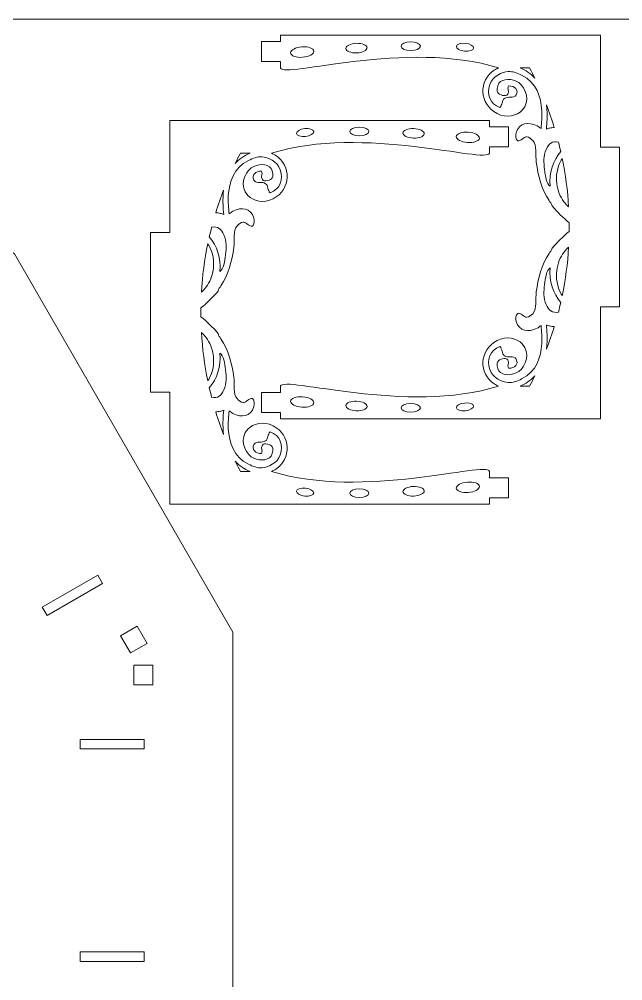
# Model space of a CAD drawing. Header units: millimetres. Extents: x -450 to 450, y -969 to 969.
# Drawn here: x -1.8 to 186.9, y -2.4 to 298.4 of the extents above; entities that cross this region are included whole.
import ezdxf

# ---------------------------------------------------------------- set-up
doc = ezdxf.new("R2010")
doc.units = ezdxf.units.MM
doc.header["$MEASUREMENT"] = 0
doc.layers.add('Camada 1', color=7, linetype='Continuous')

msp = doc.modelspace()

# ---------------------------------------------------------------- linework, layer by layer
at = {"layer": 'Camada 1', "color": 254, "lineweight": 20}
msp.add_lwpolyline([(-450, -301.6081), (450, -301.6081), (450, 298.3919), (-450, 298.3919), (-450, -301.6081)], close=True, dxfattribs=at)
at = {"layer": 'Camada 1', "color": 230, "lineweight": 20}
for points, knots in [([(65, -29.9351), (65, -29.9351), (65, 106.7189), (65, 106.7189), (65, 106.7189), (65, 106.7189), (-3.327, 225.0649), (-3.327, 225.0649), (-3.327, 225.0649), (-3.327, 225.0649), (-121.673, 293.3919), (-121.673, 293.3919), (-121.673, 293.3919), (-121.673, 293.3919), (-258.327, 293.3919), (-258.327, 293.3919), (-258.327, 293.3919), (-258.327, 293.3919), (-376.673, 225.0649), (-376.673, 225.0649), (-376.673, 225.0649), (-376.673, 225.0649), (-445, 106.7189), (-445, 106.7189), (-445, 106.7189), (-445, 106.7189), (-445, -29.9351), (-445, -29.9351), (-445, -29.9351), (-445, -29.9351), (-376.673, -148.2811), (-376.673, -148.2811), (-376.673, -148.2811), (-376.673, -148.2811), (-258.327, -216.6081), (-258.327, -216.6081), (-258.327, -216.6081), (-258.327, -216.6081), (-121.673, -216.6081), (-121.673, -216.6081), (-121.673, -216.6081), (-121.673, -216.6081), (-3.327, -148.2811), (-3.327, -148.2811), (-3.327, -148.2811), (-3.327, -148.2811), (65, -29.9351), (65, -29.9351)], [0, 0, 0, 0, 0.07692308, 0.07692308, 0.07692308, 0.07692308, 0.15384615, 0.15384615, 0.15384615, 0.15384615, 0.23076923, 0.23076923, 0.23076923, 0.23076923, 0.30769231, 0.30769231, 0.30769231, 0.30769231, 0.38461538, 0.38461538, 0.38461538, 0.38461538, 0.46153846, 0.46153846, 0.46153846, 0.46153846, 0.53846154, 0.53846154, 0.53846154, 0.53846154, 0.61538462, 0.61538462, 0.61538462, 0.61538462, 0.69230769, 0.69230769, 0.69230769, 0.69230769, 0.76923077, 0.76923077, 0.76923077, 0.76923077, 0.84615385, 0.84615385, 0.84615385, 0.84615385, 1, 1, 1, 1]), ([(151.0926, 282.0218), (152.5204, 282.137), (153.958, 281.5576), (155.2997, 280.8889), (155.2997, 280.8889), (159.9778, 278.5588), (161.3337, 274.1607), (161.5982, 269.8005), (161.5982, 269.8005), (161.7158, 267.8569), (161.5076, 266.084), (161.3593, 264.194), (161.3593, 264.194), (160.9275, 264.4761), (160.5293, 264.8509), (160.1466, 265.0417), (160.1466, 265.0417), (157.4145, 266.4027), (154.462, 266.0664), (153.5893, 262.8898), (153.5893, 262.8898), (153.3964, 262.1863), (153.3741, 260.6884), (154.0628, 260.3844), (154.0628, 260.3844), (155.023, 259.9609), (155.9997, 261.7366), (156.9654, 261.6133), (156.9654, 261.6133), (157.5328, 261.5409), (158.4161, 260.8796), (158.7576, 260.4992), (158.7576, 260.4992), (160.2061, 258.886), (159.576, 255.9076), (159.8715, 253.6862), (159.8715, 253.6862), (160.4196, 249.5657), (161.5913, 245.1503), (163.883, 241.6475), (163.883, 241.6475), (164.2001, 241.1625), (164.7654, 240.7298), (164.7974, 240.0233), (164.7974, 240.0233), (166.4483, 238.0961), (168.2441, 236.3405), (170.1848, 234.7562), (170.1848, 234.7562), (170.1906, 234.3014), (170.1934, 233.8467), (170.1932, 233.3919), (170.1932, 233.3919), (170.1934, 232.9371), (170.1906, 232.4824), (170.1848, 232.0276), (170.1848, 232.0276), (168.2441, 230.4433), (166.4483, 228.6877), (164.7974, 226.7605), (164.7974, 226.7605), (164.7654, 226.054), (164.2001, 225.6213), (163.883, 225.1363), (163.883, 225.1363), (161.5913, 221.6335), (160.4196, 217.2181), (159.8715, 213.0976), (159.8715, 213.0976), (159.576, 210.8762), (160.2061, 207.8978), (158.7576, 206.2846), (158.7576, 206.2846), (158.4161, 205.9042), (157.5328, 205.2429), (156.9654, 205.1705), (156.9654, 205.1705), (155.9997, 205.0472), (155.023, 206.8229), (154.0628, 206.3994), (154.0628, 206.3994), (153.3741, 206.0954), (153.3964, 204.5975), (153.5893, 203.894), (153.5893, 203.894), (154.462, 200.7174), (157.4145, 200.3811), (160.1466, 201.7421), (160.1466, 201.7421), (160.5293, 201.9329), (160.9275, 202.3077), (161.3593, 202.5898), (161.3593, 202.5898), (161.5076, 200.6998), (161.7158, 198.9269), (161.5982, 196.9833), (161.5982, 196.9833), (161.3337, 192.6231), (159.9778, 188.225), (155.2997, 185.8949), (155.2997, 185.8949), (153.958, 185.2262), (152.5204, 184.6468), (151.0926, 184.762), (151.0926, 184.762), (149.3106, 184.9059), (146.1929, 186.1598), (145.3533, 188.7879), (145.3533, 188.7879), (144.3725, 191.8549), (145.265, 194.8048), (148.5194, 196.0505), (148.5194, 196.0505), (149.2719, 195.1635), (149.089, 193.8486), (149.9404, 193.1593), (149.9404, 193.1593), (150.9352, 192.354), (152.7486, 193.418), (153.5762, 192.0359), (153.5762, 192.0359), (154.4831, 190.5225), (153.0977, 189.1816), (151.1852, 189.2327), (151.1852, 189.2327), (150.6595, 190.3731), (151.6285, 190.7921), (150.9434, 191.8324), (150.9434, 191.8324), (150.3165, 192.785), (148.2855, 192.0209), (147.8415, 191.3421), (147.8415, 191.3421), (147.5069, 190.8308), (147.5368, 189.3332), (148.2134, 188.4097), (148.2134, 188.4097), (149.3626, 186.8415), (152.4498, 186.8351), (154.3895, 188.2226), (154.3895, 188.2226), (156.7437, 189.9072), (158.0776, 194.0825), (155.4707, 196.8534), (155.4707, 196.8534), (153.8927, 198.5314), (150.604, 199.4444), (147.6042, 197.8946), (147.6042, 197.8946), (141.9118, 194.954), (141.8202, 187.5185), (146.7461, 184.336), (146.7461, 184.336), (147.1879, 184.0505), (147.6402, 183.8127), (148.0998, 183.6191), (148.0998, 183.6191), (119.3436, 174.6619), (80.6392, 187.0057), (79.9286, 183.6191), (79.9286, 183.6191), (79.9286, 183.6191), (79.9286, 181.6191), (79.9286, 181.6191), (79.9286, 181.6191), (79.9286, 181.6191), (73.9286, 181.6191), (73.9286, 181.6191), (73.9286, 181.6191), (73.9286, 181.6191), (73.9286, 175.3919), (73.9286, 175.3919), (73.9286, 175.3919), (73.9286, 175.3919), (79.9286, 175.3919), (79.9286, 175.3919), (79.9286, 175.3919), (79.9286, 175.3919), (79.9286, 173.3919), (79.9286, 173.3919), (79.9286, 173.3919), (79.9286, 173.3919), (179.9286, 173.3919), (179.9286, 173.3919), (179.9286, 173.3919), (179.9286, 173.3919), (179.9286, 208.3919), (179.9286, 208.3919), (179.9286, 208.3919), (179.9286, 208.3919), (185.9286, 208.3919), (185.9286, 208.3919), (185.9286, 208.3919), (185.9286, 208.3919), (185.9286, 258.3919), (185.9286, 258.3919), (185.9286, 258.3919), (185.9286, 258.3919), (179.9286, 258.3919), (179.9286, 258.3919), (179.9286, 258.3919), (179.9286, 258.3919), (179.9286, 293.3919), (179.9286, 293.3919), (179.9286, 293.3919), (179.9286, 293.3919), (79.9286, 293.3919), (79.9286, 293.3919), (79.9286, 293.3919), (79.9286, 293.3919), (79.9286, 291.3919), (79.9286, 291.3919), (79.9286, 291.3919), (79.9286, 291.3919), (73.9286, 291.3919), (73.9286, 291.3919), (73.9286, 291.3919), (73.9286, 291.3919), (73.9286, 285.1647), (73.9286, 285.1647), (73.9286, 285.1647), (73.9286, 285.1647), (79.9286, 285.1647), (79.9286, 285.1647), (79.9286, 285.1647), (79.9286, 285.1647), (79.9286, 283.1647), (79.9286, 283.1647), (79.9286, 283.1647), (80.6392, 279.7781), (119.3436, 292.1219), (148.0998, 283.1647), (148.0998, 283.1647), (147.6402, 282.9711), (147.1879, 282.7333), (146.7461, 282.4478), (146.7461, 282.4478), (141.8202, 279.2653), (141.9118, 271.8298), (147.6042, 268.8892), (147.6042, 268.8892), (150.604, 267.3394), (153.8927, 268.2524), (155.4707, 269.9304), (155.4707, 269.9304), (158.0776, 272.7013), (156.7437, 276.8766), (154.3895, 278.5612), (154.3895, 278.5612), (152.4498, 279.9487), (149.3626, 279.9423), (148.2134, 278.3741), (148.2134, 278.3741), (147.5368, 277.4506), (147.5069, 275.953), (147.8415, 275.4417), (147.8415, 275.4417), (148.2855, 274.7629), (150.3165, 273.9988), (150.9434, 274.9514), (150.9434, 274.9514), (151.6285, 275.9917), (150.6595, 276.4107), (151.1852, 277.5511), (151.1852, 277.5511), (153.0977, 277.6022), (154.4831, 276.2613), (153.5762, 274.7479), (153.5762, 274.7479), (152.7486, 273.3658), (150.9352, 274.4298), (149.9404, 273.6245), (149.9404, 273.6245), (149.089, 272.9352), (149.2719, 271.6203), (148.5194, 270.7333), (148.5194, 270.7333), (145.265, 271.979), (144.3725, 274.9289), (145.3533, 277.9959), (145.3533, 277.9959), (146.1929, 280.624), (149.3106, 281.8779), (151.0926, 282.0218)], [0, 0, 0, 0, 0.01388889, 0.01388889, 0.01388889, 0.01388889, 0.02777778, 0.02777778, 0.02777778, 0.02777778, 0.04166667, 0.04166667, 0.04166667, 0.04166667, 0.05555556, 0.05555556, 0.05555556, 0.05555556, 0.06944444, 0.06944444, 0.06944444, 0.06944444, 0.08333333, 0.08333333, 0.08333333, 0.08333333, 0.09722222, 0.09722222, 0.09722222, 0.09722222, 0.11111111, 0.11111111, 0.11111111, 0.11111111, 0.125, 0.125, 0.125, 0.125, 0.13888889, 0.13888889, 0.13888889, 0.13888889, 0.15277778, 0.15277778, 0.15277778, 0.15277778, 0.16666667, 0.16666667, 0.16666667, 0.16666667, 0.18055556, 0.18055556, 0.18055556, 0.18055556, 0.19444444, 0.19444444, 0.19444444, 0.19444444, 0.20833333, 0.20833333, 0.20833333, 0.20833333, 0.22222222, 0.22222222, 0.22222222, 0.22222222, 0.23611111, 0.23611111, 0.23611111, 0.23611111, 0.25, 0.25, 0.25, 0.25, 0.26388889, 0.26388889, 0.26388889, 0.26388889, 0.27777778, 0.27777778, 0.27777778, 0.27777778, 0.29166667, 0.29166667, 0.29166667, 0.29166667, 0.30555556, 0.30555556, 0.30555556, 0.30555556, 0.31944444, 0.31944444, 0.31944444, 0.31944444, 0.33333333, 0.33333333, 0.33333333, 0.33333333, 0.34722222, 0.34722222, 0.34722222, 0.34722222, 0.36111111, 0.36111111, 0.36111111, 0.36111111, 0.375, 0.375, 0.375, 0.375, 0.38888889, 0.38888889, 0.38888889, 0.38888889, 0.40277778, 0.40277778, 0.40277778, 0.40277778, 0.41666667, 0.41666667, 0.41666667, 0.41666667, 0.43055556, 0.43055556, 0.43055556, 0.43055556, 0.44444444, 0.44444444, 0.44444444, 0.44444444, 0.45833333, 0.45833333, 0.45833333, 0.45833333, 0.47222222, 0.47222222, 0.47222222, 0.47222222, 0.48611111, 0.48611111, 0.48611111, 0.48611111, 0.5, 0.5, 0.5, 0.5, 0.51388889, 0.51388889, 0.51388889, 0.51388889, 0.52777778, 0.52777778, 0.52777778, 0.52777778, 0.54166667, 0.54166667, 0.54166667, 0.54166667, 0.55555556, 0.55555556, 0.55555556, 0.55555556, 0.56944444, 0.56944444, 0.56944444, 0.56944444, 0.58333333, 0.58333333, 0.58333333, 0.58333333, 0.59722222, 0.59722222, 0.59722222, 0.59722222, 0.61111111, 0.61111111, 0.61111111, 0.61111111, 0.625, 0.625, 0.625, 0.625, 0.63888889, 0.63888889, 0.63888889, 0.63888889, 0.65277778, 0.65277778, 0.65277778, 0.65277778, 0.66666667, 0.66666667, 0.66666667, 0.66666667, 0.68055556, 0.68055556, 0.68055556, 0.68055556, 0.69444444, 0.69444444, 0.69444444, 0.69444444, 0.70833333, 0.70833333, 0.70833333, 0.70833333, 0.72222222, 0.72222222, 0.72222222, 0.72222222, 0.73611111, 0.73611111, 0.73611111, 0.73611111, 0.75, 0.75, 0.75, 0.75, 0.76388889, 0.76388889, 0.76388889, 0.76388889, 0.77777778, 0.77777778, 0.77777778, 0.77777778, 0.79166667, 0.79166667, 0.79166667, 0.79166667, 0.80555556, 0.80555556, 0.80555556, 0.80555556, 0.81944444, 0.81944444, 0.81944444, 0.81944444, 0.83333333, 0.83333333, 0.83333333, 0.83333333, 0.84722222, 0.84722222, 0.84722222, 0.84722222, 0.86111111, 0.86111111, 0.86111111, 0.86111111, 0.875, 0.875, 0.875, 0.875, 0.88888889, 0.88888889, 0.88888889, 0.88888889, 0.90277778, 0.90277778, 0.90277778, 0.90277778, 0.91666667, 0.91666667, 0.91666667, 0.91666667, 0.93055556, 0.93055556, 0.93055556, 0.93055556, 0.94444444, 0.94444444, 0.94444444, 0.94444444, 0.95833333, 0.95833333, 0.95833333, 0.95833333, 0.97222222, 0.97222222, 0.97222222, 0.97222222, 1, 1, 1, 1]), ([(90.2906, 288.3966), (90.3594, 287.4972), (88.7941, 286.6441), (86.7947, 286.4913), (86.7947, 286.4913), (84.7953, 286.3386), (83.1187, 286.9439), (83.0499, 287.8434), (83.0499, 287.8434), (82.9812, 288.7427), (84.5464, 289.5958), (86.5459, 289.7486), (86.5459, 289.7486), (88.5452, 289.9013), (90.2219, 289.296), (90.2906, 288.3966)], [0, 0, 0, 0, 0.2, 0.2, 0.2, 0.2, 0.4, 0.4, 0.4, 0.4, 0.6, 0.6, 0.6, 0.6, 1, 1, 1, 1]), ([(106.9582, 289.496), (106.9916, 288.6714), (105.5324, 287.9425), (103.6991, 287.8681), (103.6991, 287.8681), (101.8657, 287.7938), (100.3523, 288.4022), (100.3188, 289.2268), (100.3188, 289.2268), (100.2854, 290.0515), (101.7446, 290.7804), (103.5779, 290.8548), (103.5779, 290.8548), (105.4113, 290.9291), (106.9247, 290.3207), (106.9582, 289.496)], [0, 0, 0, 0, 0.2, 0.2, 0.2, 0.2, 0.4, 0.4, 0.4, 0.4, 0.6, 0.6, 0.6, 0.6, 1, 1, 1, 1]), ([(123.6206, 289.9299), (123.6206, 289.1812), (122.2712, 288.5741), (120.6068, 288.5741), (120.6068, 288.5741), (118.9422, 288.5741), (117.5928, 289.1812), (117.5928, 289.9299), (117.5928, 289.9299), (117.5928, 290.6787), (118.9422, 291.2857), (120.6068, 291.2857), (120.6068, 291.2857), (122.2712, 291.2857), (123.6206, 290.6787), (123.6206, 289.9299)], [0, 0, 0, 0, 0.2, 0.2, 0.2, 0.2, 0.4, 0.4, 0.4, 0.4, 0.6, 0.6, 0.6, 0.6, 1, 1, 1, 1]), ([(140.2666, 289.3673), (140.1991, 288.6986), (138.9393, 288.2781), (137.4527, 288.4282), (137.4527, 288.4282), (135.9661, 288.5782), (134.8158, 289.242), (134.8833, 289.9107), (134.8833, 289.9107), (134.9508, 290.5794), (136.2106, 290.9999), (137.6971, 290.8498), (137.6971, 290.8498), (139.1838, 290.6998), (140.3341, 290.036), (140.2666, 289.3673)], [0, 0, 0, 0, 0.2, 0.2, 0.2, 0.2, 0.4, 0.4, 0.4, 0.4, 0.6, 0.6, 0.6, 0.6, 1, 1, 1, 1]), ([(157.884, 282.9795), (158.4173, 281.9714), (158.9318, 280.9563), (159.4304, 279.9357), (159.4304, 279.9357), (158.1093, 281.3887), (156.508, 282.5083), (154.7954, 283.1647), (154.7954, 283.1647), (154.7954, 283.1647), (157.7858, 283.1647), (157.7858, 283.1647), (157.7858, 283.1647), (157.7858, 283.1647), (157.884, 282.9795), (157.884, 282.9795)], [0, 0, 0, 0, 0.2, 0.2, 0.2, 0.2, 0.4, 0.4, 0.4, 0.4, 0.6, 0.6, 0.6, 0.6, 1, 1, 1, 1]), ([(163.0545, 271.6393), (163.964, 269.2873), (164.7873, 266.9108), (165.523, 264.5142), (165.523, 264.5142), (165.016, 264.5228), (164.5176, 264.4179), (164.0331, 264.3286), (164.0331, 264.3286), (163.7089, 264.2687), (163.358, 264.1422), (163.0328, 264.0343), (163.0328, 264.0343), (163.2344, 265.891), (163.3203, 268.2658), (163.2103, 270.0443), (163.2103, 270.0443), (163.1763, 270.5924), (163.1243, 271.1232), (163.0545, 271.6393)], [0, 0, 0, 0, 0.16666667, 0.16666667, 0.16666667, 0.16666667, 0.33333333, 0.33333333, 0.33333333, 0.33333333, 0.5, 0.5, 0.5, 0.5, 0.66666667, 0.66666667, 0.66666667, 0.66666667, 1, 1, 1, 1]), ([(74.0513, 158.0921), (72.6235, 157.9769), (71.1859, 158.5563), (69.8442, 159.225), (69.8442, 159.225), (65.1661, 161.5551), (63.8102, 165.9532), (63.5457, 170.3134), (63.5457, 170.3134), (63.4281, 172.257), (63.6363, 174.0299), (63.7846, 175.9199), (63.7846, 175.9199), (64.2164, 175.6378), (64.6146, 175.263), (64.9973, 175.0722), (64.9973, 175.0722), (67.7294, 173.7112), (70.6819, 174.0475), (71.5546, 177.2241), (71.5546, 177.2241), (71.7475, 177.9276), (71.7698, 179.4255), (71.0811, 179.7295), (71.0811, 179.7295), (70.1209, 180.153), (69.1442, 178.3773), (68.1785, 178.5006), (68.1785, 178.5006), (67.6111, 178.573), (66.7278, 179.2343), (66.3863, 179.6147), (66.3863, 179.6147), (64.9378, 181.2279), (65.5679, 184.2063), (65.2724, 186.4277), (65.2724, 186.4277), (64.7243, 190.5482), (63.5526, 194.9636), (61.2609, 198.4664), (61.2609, 198.4664), (60.9438, 198.9514), (60.3785, 199.3841), (60.3465, 200.0906), (60.3465, 200.0906), (58.6956, 202.0178), (56.8998, 203.7734), (54.9591, 205.3577), (54.9591, 205.3577), (54.9533, 205.8125), (54.9505, 206.2672), (54.9507, 206.722), (54.9507, 206.722), (54.9505, 207.1768), (54.9533, 207.6315), (54.9591, 208.0863), (54.9591, 208.0863), (56.8998, 209.6706), (58.6956, 211.4262), (60.3465, 213.3534), (60.3465, 213.3534), (60.3785, 214.0599), (60.9438, 214.4926), (61.2609, 214.9776), (61.2609, 214.9776), (63.5526, 218.4804), (64.7243, 222.8958), (65.2724, 227.0163), (65.2724, 227.0163), (65.5679, 229.2377), (64.9378, 232.2161), (66.3863, 233.8293), (66.3863, 233.8293), (66.7278, 234.2097), (67.6111, 234.871), (68.1785, 234.9434), (68.1785, 234.9434), (69.1442, 235.0667), (70.1209, 233.291), (71.0811, 233.7145), (71.0811, 233.7145), (71.7698, 234.0185), (71.7475, 235.5164), (71.5546, 236.2199), (71.5546, 236.2199), (70.6819, 239.3965), (67.7294, 239.7328), (64.9973, 238.3718), (64.9973, 238.3718), (64.6146, 238.181), (64.2164, 237.8062), (63.7846, 237.5241), (63.7846, 237.5241), (63.6363, 239.4141), (63.4281, 241.187), (63.5457, 243.1306), (63.5457, 243.1306), (63.8102, 247.4908), (65.1661, 251.8889), (69.8442, 254.219), (69.8442, 254.219), (71.1859, 254.8877), (72.6235, 255.4671), (74.0513, 255.3519), (74.0513, 255.3519), (75.8333, 255.208), (78.951, 253.9541), (79.7906, 251.326), (79.7906, 251.326), (80.7714, 248.259), (79.8789, 245.3091), (76.6245, 244.0634), (76.6245, 244.0634), (75.872, 244.9504), (76.0549, 246.2653), (75.2035, 246.9546), (75.2035, 246.9546), (74.2087, 247.7599), (72.3953, 246.6959), (71.5677, 248.078), (71.5677, 248.078), (70.6608, 249.5914), (72.0462, 250.9323), (73.9587, 250.8812), (73.9587, 250.8812), (74.4844, 249.7408), (73.5154, 249.3218), (74.2005, 248.2815), (74.2005, 248.2815), (74.8274, 247.3289), (76.8584, 248.093), (77.3024, 248.7718), (77.3024, 248.7718), (77.637, 249.2831), (77.6071, 250.7807), (76.9305, 251.7042), (76.9305, 251.7042), (75.7813, 253.2724), (72.6941, 253.2788), (70.7544, 251.8913), (70.7544, 251.8913), (68.4002, 250.2067), (67.0663, 246.0314), (69.6732, 243.2605), (69.6732, 243.2605), (71.2512, 241.5825), (74.5399, 240.6695), (77.5397, 242.2193), (77.5397, 242.2193), (83.2321, 245.1599), (83.3237, 252.5954), (78.3978, 255.7779), (78.3978, 255.7779), (77.956, 256.0634), (77.5037, 256.3012), (77.0441, 256.4948), (77.0441, 256.4948), (105.8003, 265.452), (144.5047, 253.1082), (145.2153, 256.4948), (145.2153, 256.4948), (145.2153, 256.4948), (145.2153, 258.4948), (145.2153, 258.4948), (145.2153, 258.4948), (145.2153, 258.4948), (151.2153, 258.4948), (151.2153, 258.4948), (151.2153, 258.4948), (151.2153, 258.4948), (151.2153, 264.722), (151.2153, 264.722), (151.2153, 264.722), (151.2153, 264.722), (145.2153, 264.722), (145.2153, 264.722), (145.2153, 264.722), (145.2153, 264.722), (145.2153, 266.722), (145.2153, 266.722), (145.2153, 266.722), (145.2153, 266.722), (45.2153, 266.722), (45.2153, 266.722), (45.2153, 266.722), (45.2153, 266.722), (45.2153, 231.722), (45.2153, 231.722), (45.2153, 231.722), (45.2153, 231.722), (39.2153, 231.722), (39.2153, 231.722), (39.2153, 231.722), (39.2153, 231.722), (39.2153, 181.722), (39.2153, 181.722), (39.2153, 181.722), (39.2153, 181.722), (45.2153, 181.722), (45.2153, 181.722), (45.2153, 181.722), (45.2153, 181.722), (45.2153, 146.722), (45.2153, 146.722), (45.2153, 146.722), (45.2153, 146.722), (145.2153, 146.722), (145.2153, 146.722), (145.2153, 146.722), (145.2153, 146.722), (145.2153, 148.722), (145.2153, 148.722), (145.2153, 148.722), (145.2153, 148.722), (151.2153, 148.722), (151.2153, 148.722), (151.2153, 148.722), (151.2153, 148.722), (151.2153, 154.9492), (151.2153, 154.9492), (151.2153, 154.9492), (151.2153, 154.9492), (145.2153, 154.9492), (145.2153, 154.9492), (145.2153, 154.9492), (145.2153, 154.9492), (145.2153, 156.9492), (145.2153, 156.9492), (145.2153, 156.9492), (144.5047, 160.3358), (105.8003, 147.992), (77.0441, 156.9492), (77.0441, 156.9492), (77.5037, 157.1428), (77.956, 157.3806), (78.3978, 157.6661), (78.3978, 157.6661), (83.3237, 160.8486), (83.2321, 168.2841), (77.5397, 171.2247), (77.5397, 171.2247), (74.5399, 172.7745), (71.2512, 171.8615), (69.6732, 170.1835), (69.6732, 170.1835), (67.0663, 167.4126), (68.4002, 163.2373), (70.7544, 161.5527), (70.7544, 161.5527), (72.6941, 160.1652), (75.7813, 160.1716), (76.9305, 161.7398), (76.9305, 161.7398), (77.6071, 162.6633), (77.637, 164.1609), (77.3024, 164.6722), (77.3024, 164.6722), (76.8584, 165.351), (74.8274, 166.1151), (74.2005, 165.1625), (74.2005, 165.1625), (73.5154, 164.1222), (74.4844, 163.7032), (73.9587, 162.5628), (73.9587, 162.5628), (72.0462, 162.5117), (70.6608, 163.8526), (71.5677, 165.366), (71.5677, 165.366), (72.3953, 166.7481), (74.2087, 165.6841), (75.2035, 166.4894), (75.2035, 166.4894), (76.0549, 167.1787), (75.872, 168.4936), (76.6245, 169.3806), (76.6245, 169.3806), (79.8789, 168.1349), (80.7714, 165.185), (79.7906, 162.118), (79.7906, 162.118), (78.951, 159.4899), (75.8333, 158.236), (74.0513, 158.0921)], [0, 0, 0, 0, 0.01388889, 0.01388889, 0.01388889, 0.01388889, 0.02777778, 0.02777778, 0.02777778, 0.02777778, 0.04166667, 0.04166667, 0.04166667, 0.04166667, 0.05555556, 0.05555556, 0.05555556, 0.05555556, 0.06944444, 0.06944444, 0.06944444, 0.06944444, 0.08333333, 0.08333333, 0.08333333, 0.08333333, 0.09722222, 0.09722222, 0.09722222, 0.09722222, 0.11111111, 0.11111111, 0.11111111, 0.11111111, 0.125, 0.125, 0.125, 0.125, 0.13888889, 0.13888889, 0.13888889, 0.13888889, 0.15277778, 0.15277778, 0.15277778, 0.15277778, 0.16666667, 0.16666667, 0.16666667, 0.16666667, 0.18055556, 0.18055556, 0.18055556, 0.18055556, 0.19444444, 0.19444444, 0.19444444, 0.19444444, 0.20833333, 0.20833333, 0.20833333, 0.20833333, 0.22222222, 0.22222222, 0.22222222, 0.22222222, 0.23611111, 0.23611111, 0.23611111, 0.23611111, 0.25, 0.25, 0.25, 0.25, 0.26388889, 0.26388889, 0.26388889, 0.26388889, 0.27777778, 0.27777778, 0.27777778, 0.27777778, 0.29166667, 0.29166667, 0.29166667, 0.29166667, 0.30555556, 0.30555556, 0.30555556, 0.30555556, 0.31944444, 0.31944444, 0.31944444, 0.31944444, 0.33333333, 0.33333333, 0.33333333, 0.33333333, 0.34722222, 0.34722222, 0.34722222, 0.34722222, 0.36111111, 0.36111111, 0.36111111, 0.36111111, 0.375, 0.375, 0.375, 0.375, 0.38888889, 0.38888889, 0.38888889, 0.38888889, 0.40277778, 0.40277778, 0.40277778, 0.40277778, 0.41666667, 0.41666667, 0.41666667, 0.41666667, 0.43055556, 0.43055556, 0.43055556, 0.43055556, 0.44444444, 0.44444444, 0.44444444, 0.44444444, 0.45833333, 0.45833333, 0.45833333, 0.45833333, 0.47222222, 0.47222222, 0.47222222, 0.47222222, 0.48611111, 0.48611111, 0.48611111, 0.48611111, 0.5, 0.5, 0.5, 0.5, 0.51388889, 0.51388889, 0.51388889, 0.51388889, 0.52777778, 0.52777778, 0.52777778, 0.52777778, 0.54166667, 0.54166667, 0.54166667, 0.54166667, 0.55555556, 0.55555556, 0.55555556, 0.55555556, 0.56944444, 0.56944444, 0.56944444, 0.56944444, 0.58333333, 0.58333333, 0.58333333, 0.58333333, 0.59722222, 0.59722222, 0.59722222, 0.59722222, 0.61111111, 0.61111111, 0.61111111, 0.61111111, 0.625, 0.625, 0.625, 0.625, 0.63888889, 0.63888889, 0.63888889, 0.63888889, 0.65277778, 0.65277778, 0.65277778, 0.65277778, 0.66666667, 0.66666667, 0.66666667, 0.66666667, 0.68055556, 0.68055556, 0.68055556, 0.68055556, 0.69444444, 0.69444444, 0.69444444, 0.69444444, 0.70833333, 0.70833333, 0.70833333, 0.70833333, 0.72222222, 0.72222222, 0.72222222, 0.72222222, 0.73611111, 0.73611111, 0.73611111, 0.73611111, 0.75, 0.75, 0.75, 0.75, 0.76388889, 0.76388889, 0.76388889, 0.76388889, 0.77777778, 0.77777778, 0.77777778, 0.77777778, 0.79166667, 0.79166667, 0.79166667, 0.79166667, 0.80555556, 0.80555556, 0.80555556, 0.80555556, 0.81944444, 0.81944444, 0.81944444, 0.81944444, 0.83333333, 0.83333333, 0.83333333, 0.83333333, 0.84722222, 0.84722222, 0.84722222, 0.84722222, 0.86111111, 0.86111111, 0.86111111, 0.86111111, 0.875, 0.875, 0.875, 0.875, 0.88888889, 0.88888889, 0.88888889, 0.88888889, 0.90277778, 0.90277778, 0.90277778, 0.90277778, 0.91666667, 0.91666667, 0.91666667, 0.91666667, 0.93055556, 0.93055556, 0.93055556, 0.93055556, 0.94444444, 0.94444444, 0.94444444, 0.94444444, 0.95833333, 0.95833333, 0.95833333, 0.95833333, 0.97222222, 0.97222222, 0.97222222, 0.97222222, 1, 1, 1, 1]), ([(87.6912, 261.7587), (86.2046, 261.6086), (84.9448, 262.0291), (84.8773, 262.6978), (84.8773, 262.6978), (84.8098, 263.3665), (85.9602, 264.0303), (87.4467, 264.1803), (87.4467, 264.1803), (88.9333, 264.3304), (90.1932, 263.9099), (90.2607, 263.2412), (90.2607, 263.2412), (90.3282, 262.5725), (89.1778, 261.9087), (87.6912, 261.7587)], [0, 0, 0, 0, 0.2, 0.2, 0.2, 0.2, 0.4, 0.4, 0.4, 0.4, 0.6, 0.6, 0.6, 0.6, 1, 1, 1, 1]), ([(104.5372, 261.9046), (102.8727, 261.9046), (101.5233, 262.5117), (101.5233, 263.2604), (101.5233, 263.2604), (101.5233, 264.0092), (102.8727, 264.6162), (104.5372, 264.6162), (104.5372, 264.6162), (106.2017, 264.6162), (107.5511, 264.0092), (107.5511, 263.2604), (107.5511, 263.2604), (107.5511, 262.5117), (106.2017, 261.9046), (104.5372, 261.9046)], [0, 0, 0, 0, 0.2, 0.2, 0.2, 0.2, 0.4, 0.4, 0.4, 0.4, 0.6, 0.6, 0.6, 0.6, 1, 1, 1, 1]), ([(121.4448, 261.1986), (119.6115, 261.273), (118.1523, 262.0018), (118.1858, 262.8266), (118.1858, 262.8266), (118.2192, 263.6513), (119.7326, 264.2596), (121.566, 264.1853), (121.566, 264.1853), (123.3993, 264.1109), (124.8585, 263.382), (124.8251, 262.5573), (124.8251, 262.5573), (124.7916, 261.7326), (123.2782, 261.1243), (121.4448, 261.1986)], [0, 0, 0, 0, 0.2, 0.2, 0.2, 0.2, 0.4, 0.4, 0.4, 0.4, 0.6, 0.6, 0.6, 0.6, 1, 1, 1, 1]), ([(138.3492, 259.8219), (136.3497, 259.9747), (134.7846, 260.8277), (134.8533, 261.7271), (134.8533, 261.7271), (134.922, 262.6265), (136.5986, 263.2318), (138.5981, 263.0791), (138.5981, 263.0791), (140.5975, 262.9263), (142.1627, 262.0732), (142.094, 261.1738), (142.094, 261.1738), (142.0252, 260.2744), (140.3486, 259.6691), (138.3492, 259.8219)], [0, 0, 0, 0, 0.2, 0.2, 0.2, 0.2, 0.4, 0.4, 0.4, 0.4, 0.6, 0.6, 0.6, 0.6, 1, 1, 1, 1]), ([(162.9643, 257.6319), (163.7241, 259.4043), (164.9591, 260.4322), (166.8065, 259.979), (166.8065, 259.979), (167.0612, 258.9952), (167.3026, 258.0088), (167.5286, 257.0197), (167.5286, 257.0197), (165.171, 254.2532), (163.7803, 250.292), (164.1895, 246.1487), (164.1895, 246.1487), (163.046, 246.9983), (162.7112, 249.2711), (162.4579, 251.3818), (162.4579, 251.3818), (162.2057, 253.4838), (162.0997, 255.6138), (162.9643, 257.6319)], [0, 0, 0, 0, 0.16666667, 0.16666667, 0.16666667, 0.16666667, 0.33333333, 0.33333333, 0.33333333, 0.33333333, 0.5, 0.5, 0.5, 0.5, 0.66666667, 0.66666667, 0.66666667, 0.66666667, 1, 1, 1, 1]), ([(70.3485, 256.4948), (68.6359, 255.8384), (67.0346, 254.7188), (65.7135, 253.2658), (65.7135, 253.2658), (66.2121, 254.2864), (66.7266, 255.3015), (67.2599, 256.3096), (67.2599, 256.3096), (67.2599, 256.3096), (67.3581, 256.4948), (67.3581, 256.4948), (67.3581, 256.4948), (67.3581, 256.4948), (70.3485, 256.4948), (70.3485, 256.4948)], [0, 0, 0, 0, 0.2, 0.2, 0.2, 0.2, 0.4, 0.4, 0.4, 0.4, 0.6, 0.6, 0.6, 0.6, 1, 1, 1, 1]), ([(167.9952, 254.8692), (169.0317, 249.8565), (169.7039, 244.7867), (170.0068, 239.6995), (170.0068, 239.6995), (169.3763, 240.2729), (168.8607, 240.8318), (168.4987, 241.3125), (168.4987, 241.3125), (166.3519, 244.1625), (164.9665, 249.4194), (167.6913, 254.3612), (167.6913, 254.3612), (167.7866, 254.5339), (167.8882, 254.7033), (167.9952, 254.8692)], [0, 0, 0, 0, 0.2, 0.2, 0.2, 0.2, 0.4, 0.4, 0.4, 0.4, 0.6, 0.6, 0.6, 0.6, 1, 1, 1, 1]), ([(61.1108, 237.6587), (60.6263, 237.748), (60.1279, 237.8529), (59.6209, 237.8443), (59.6209, 237.8443), (60.3566, 240.2409), (61.1799, 242.6174), (62.0894, 244.9694), (62.0894, 244.9694), (62.0196, 244.4533), (61.9676, 243.9225), (61.9336, 243.3744), (61.9336, 243.3744), (61.8236, 241.5959), (61.9095, 239.2211), (62.1111, 237.3644), (62.1111, 237.3644), (61.7859, 237.4723), (61.435, 237.5988), (61.1108, 237.6587)], [0, 0, 0, 0, 0.16666667, 0.16666667, 0.16666667, 0.16666667, 0.33333333, 0.33333333, 0.33333333, 0.33333333, 0.5, 0.5, 0.5, 0.5, 0.66666667, 0.66666667, 0.66666667, 0.66666667, 1, 1, 1, 1]), ([(62.686, 224.7119), (62.4327, 222.6012), (62.0979, 220.3284), (60.9544, 219.4788), (60.9544, 219.4788), (61.3636, 223.6221), (59.9729, 227.5833), (57.6153, 230.3498), (57.6153, 230.3498), (57.8413, 231.3389), (58.0827, 232.3253), (58.3374, 233.3091), (58.3374, 233.3091), (60.1848, 233.7623), (61.4198, 232.7344), (62.1796, 230.962), (62.1796, 230.962), (63.0442, 228.9439), (62.9382, 226.8139), (62.686, 224.7119)], [0, 0, 0, 0, 0.16666667, 0.16666667, 0.16666667, 0.16666667, 0.33333333, 0.33333333, 0.33333333, 0.33333333, 0.5, 0.5, 0.5, 0.5, 0.66666667, 0.66666667, 0.66666667, 0.66666667, 1, 1, 1, 1]), ([(57.4526, 227.6913), (60.1774, 222.7495), (58.792, 217.4926), (56.6452, 214.6426), (56.6452, 214.6426), (56.2832, 214.1619), (55.7676, 213.603), (55.1371, 213.0296), (55.1371, 213.0296), (55.44, 218.1168), (56.1122, 223.1866), (57.1487, 228.1993), (57.1487, 228.1993), (57.2557, 228.0334), (57.3573, 227.864), (57.4526, 227.6913)], [0, 0, 0, 0, 0.2, 0.2, 0.2, 0.2, 0.4, 0.4, 0.4, 0.4, 0.6, 0.6, 0.6, 0.6, 1, 1, 1, 1]), ([(167.6913, 212.4226), (164.9665, 217.3644), (166.3519, 222.6213), (168.4987, 225.4713), (168.4987, 225.4713), (168.8607, 225.952), (169.3763, 226.5109), (170.0068, 227.0843), (170.0068, 227.0843), (169.7039, 221.9971), (169.0317, 216.9273), (167.9952, 211.9146), (167.9952, 211.9146), (167.8882, 212.0805), (167.7866, 212.2499), (167.6913, 212.4226)], [0, 0, 0, 0, 0.2, 0.2, 0.2, 0.2, 0.4, 0.4, 0.4, 0.4, 0.6, 0.6, 0.6, 0.6, 1, 1, 1, 1]), ([(162.4579, 215.402), (162.7112, 217.5127), (163.046, 219.7855), (164.1895, 220.6351), (164.1895, 220.6351), (163.7803, 216.4918), (165.171, 212.5306), (167.5286, 209.7641), (167.5286, 209.7641), (167.3026, 208.775), (167.0612, 207.7886), (166.8065, 206.8048), (166.8065, 206.8048), (164.9591, 206.3516), (163.7241, 207.3795), (162.9643, 209.1519), (162.9643, 209.1519), (162.0997, 211.17), (162.2057, 213.3), (162.4579, 215.402)], [0, 0, 0, 0, 0.16666667, 0.16666667, 0.16666667, 0.16666667, 0.33333333, 0.33333333, 0.33333333, 0.33333333, 0.5, 0.5, 0.5, 0.5, 0.66666667, 0.66666667, 0.66666667, 0.66666667, 1, 1, 1, 1]), ([(164.0331, 202.4552), (164.5176, 202.3659), (165.016, 202.261), (165.523, 202.2696), (165.523, 202.2696), (164.7873, 199.873), (163.964, 197.4965), (163.0545, 195.1445), (163.0545, 195.1445), (163.1243, 195.6606), (163.1763, 196.1914), (163.2103, 196.7395), (163.2103, 196.7395), (163.3203, 198.518), (163.2344, 200.8928), (163.0328, 202.7495), (163.0328, 202.7495), (163.358, 202.6416), (163.7089, 202.5151), (164.0331, 202.4552)], [0, 0, 0, 0, 0.16666667, 0.16666667, 0.16666667, 0.16666667, 0.33333333, 0.33333333, 0.33333333, 0.33333333, 0.5, 0.5, 0.5, 0.5, 0.66666667, 0.66666667, 0.66666667, 0.66666667, 1, 1, 1, 1]), ([(57.1487, 185.2447), (56.1122, 190.2574), (55.44, 195.3272), (55.1371, 200.4144), (55.1371, 200.4144), (55.7676, 199.841), (56.2832, 199.2821), (56.6452, 198.8014), (56.6452, 198.8014), (58.792, 195.9514), (60.1774, 190.6945), (57.4526, 185.7527), (57.4526, 185.7527), (57.3573, 185.58), (57.2557, 185.4106), (57.1487, 185.2447)], [0, 0, 0, 0, 0.2, 0.2, 0.2, 0.2, 0.4, 0.4, 0.4, 0.4, 0.6, 0.6, 0.6, 0.6, 1, 1, 1, 1]), ([(62.1796, 182.482), (61.4198, 180.7096), (60.1848, 179.6817), (58.3374, 180.1349), (58.3374, 180.1349), (58.0827, 181.1187), (57.8413, 182.1051), (57.6153, 183.0942), (57.6153, 183.0942), (59.9729, 185.8607), (61.3636, 189.8219), (60.9544, 193.9652), (60.9544, 193.9652), (62.0979, 193.1156), (62.4327, 190.8428), (62.686, 188.7321), (62.686, 188.7321), (62.9382, 186.6301), (63.0442, 184.5001), (62.1796, 182.482)], [0, 0, 0, 0, 0.16666667, 0.16666667, 0.16666667, 0.16666667, 0.33333333, 0.33333333, 0.33333333, 0.33333333, 0.5, 0.5, 0.5, 0.5, 0.66666667, 0.66666667, 0.66666667, 0.66666667, 1, 1, 1, 1]), ([(154.7954, 183.6191), (156.508, 184.2755), (158.1093, 185.3951), (159.4304, 186.8481), (159.4304, 186.8481), (158.9318, 185.8275), (158.4173, 184.8124), (157.884, 183.8043), (157.884, 183.8043), (157.884, 183.8043), (157.7858, 183.6191), (157.7858, 183.6191), (157.7858, 183.6191), (157.7858, 183.6191), (154.7954, 183.6191), (154.7954, 183.6191)], [0, 0, 0, 0, 0.2, 0.2, 0.2, 0.2, 0.4, 0.4, 0.4, 0.4, 0.6, 0.6, 0.6, 0.6, 1, 1, 1, 1]), ([(86.7947, 180.292), (88.7942, 180.1392), (90.3593, 179.2862), (90.2906, 178.3868), (90.2906, 178.3868), (90.2219, 177.4874), (88.5453, 176.8821), (86.5458, 177.0348), (86.5458, 177.0348), (84.5464, 177.1876), (82.9812, 178.0407), (83.0499, 178.9401), (83.0499, 178.9401), (83.1187, 179.8395), (84.7953, 180.4448), (86.7947, 180.292)], [0, 0, 0, 0, 0.2, 0.2, 0.2, 0.2, 0.4, 0.4, 0.4, 0.4, 0.6, 0.6, 0.6, 0.6, 1, 1, 1, 1]), ([(103.6991, 178.9153), (105.5324, 178.8409), (106.9916, 178.1121), (106.9581, 177.2873), (106.9581, 177.2873), (106.9247, 176.4626), (105.4113, 175.8543), (103.5779, 175.9286), (103.5779, 175.9286), (101.7446, 176.003), (100.2854, 176.7319), (100.3188, 177.5566), (100.3188, 177.5566), (100.3523, 178.3813), (101.8657, 178.9896), (103.6991, 178.9153)], [0, 0, 0, 0, 0.2, 0.2, 0.2, 0.2, 0.4, 0.4, 0.4, 0.4, 0.6, 0.6, 0.6, 0.6, 1, 1, 1, 1]), ([(120.6067, 178.2093), (122.2712, 178.2093), (123.6206, 177.6022), (123.6206, 176.8535), (123.6206, 176.8535), (123.6206, 176.1047), (122.2712, 175.4977), (120.6067, 175.4977), (120.6067, 175.4977), (118.9422, 175.4977), (117.5928, 176.1047), (117.5928, 176.8535), (117.5928, 176.8535), (117.5928, 177.6022), (118.9422, 178.2093), (120.6067, 178.2093)], [0, 0, 0, 0, 0.2, 0.2, 0.2, 0.2, 0.4, 0.4, 0.4, 0.4, 0.6, 0.6, 0.6, 0.6, 1, 1, 1, 1]), ([(137.4527, 178.3552), (138.9393, 178.5053), (140.1991, 178.0848), (140.2666, 177.4161), (140.2666, 177.4161), (140.3341, 176.7474), (139.1837, 176.0836), (137.6972, 175.9336), (137.6972, 175.9336), (136.2106, 175.7835), (134.9507, 176.204), (134.8832, 176.8727), (134.8832, 176.8727), (134.8157, 177.5414), (135.9661, 178.2052), (137.4527, 178.3552)], [0, 0, 0, 0, 0.2, 0.2, 0.2, 0.2, 0.4, 0.4, 0.4, 0.4, 0.6, 0.6, 0.6, 0.6, 1, 1, 1, 1]), ([(62.0894, 168.4746), (61.1799, 170.8266), (60.3566, 173.2031), (59.6209, 175.5997), (59.6209, 175.5997), (60.1279, 175.5911), (60.6263, 175.696), (61.1108, 175.7853), (61.1108, 175.7853), (61.435, 175.8452), (61.7859, 175.9717), (62.1111, 176.0796), (62.1111, 176.0796), (61.9095, 174.2229), (61.8236, 171.8481), (61.9336, 170.0696), (61.9336, 170.0696), (61.9676, 169.5215), (62.0196, 168.9907), (62.0894, 168.4746)], [0, 0, 0, 0, 0.16666667, 0.16666667, 0.16666667, 0.16666667, 0.33333333, 0.33333333, 0.33333333, 0.33333333, 0.5, 0.5, 0.5, 0.5, 0.66666667, 0.66666667, 0.66666667, 0.66666667, 1, 1, 1, 1]), ([(67.2599, 157.1344), (66.7266, 158.1425), (66.2121, 159.1576), (65.7135, 160.1782), (65.7135, 160.1782), (67.0346, 158.7252), (68.6359, 157.6056), (70.3485, 156.9492), (70.3485, 156.9492), (70.3485, 156.9492), (67.3581, 156.9492), (67.3581, 156.9492), (67.3581, 156.9492), (67.3581, 156.9492), (67.2599, 157.1344), (67.2599, 157.1344)], [0, 0, 0, 0, 0.2, 0.2, 0.2, 0.2, 0.4, 0.4, 0.4, 0.4, 0.6, 0.6, 0.6, 0.6, 1, 1, 1, 1]), ([(134.8533, 151.7173), (134.7845, 152.6167), (136.3498, 153.4698), (138.3492, 153.6226), (138.3492, 153.6226), (140.3486, 153.7753), (142.0252, 153.17), (142.094, 152.2705), (142.094, 152.2705), (142.1627, 151.3712), (140.5975, 150.5181), (138.598, 150.3653), (138.598, 150.3653), (136.5987, 150.2126), (134.922, 150.8179), (134.8533, 151.7173)], [0, 0, 0, 0, 0.2, 0.2, 0.2, 0.2, 0.4, 0.4, 0.4, 0.4, 0.6, 0.6, 0.6, 0.6, 1, 1, 1, 1]), ([(84.8773, 150.7466), (84.9448, 151.4153), (86.2046, 151.8358), (87.6912, 151.6857), (87.6912, 151.6857), (89.1778, 151.5357), (90.3281, 150.8719), (90.2606, 150.2032), (90.2606, 150.2032), (90.1931, 149.5345), (88.9333, 149.114), (87.4468, 149.2641), (87.4468, 149.2641), (85.9601, 149.4141), (84.8098, 150.0779), (84.8773, 150.7466)], [0, 0, 0, 0, 0.2, 0.2, 0.2, 0.2, 0.4, 0.4, 0.4, 0.4, 0.6, 0.6, 0.6, 0.6, 1, 1, 1, 1]), ([(101.5233, 150.184), (101.5233, 150.9327), (102.8727, 151.5398), (104.5371, 151.5398), (104.5371, 151.5398), (106.2017, 151.5398), (107.5511, 150.9327), (107.5511, 150.184), (107.5511, 150.184), (107.5511, 149.4352), (106.2017, 148.8282), (104.5371, 148.8282), (104.5371, 148.8282), (102.8727, 148.8282), (101.5233, 149.4352), (101.5233, 150.184)], [0, 0, 0, 0, 0.2, 0.2, 0.2, 0.2, 0.4, 0.4, 0.4, 0.4, 0.6, 0.6, 0.6, 0.6, 1, 1, 1, 1]), ([(118.1857, 150.6179), (118.1523, 151.4425), (119.6115, 152.1714), (121.4448, 152.2458), (121.4448, 152.2458), (123.2782, 152.3201), (124.7916, 151.7117), (124.8251, 150.8871), (124.8251, 150.8871), (124.8585, 150.0624), (123.3993, 149.3335), (121.566, 149.2591), (121.566, 149.2591), (119.7326, 149.1848), (118.2192, 149.7932), (118.1857, 150.6179)], [0, 0, 0, 0, 0.2, 0.2, 0.2, 0.2, 0.4, 0.4, 0.4, 0.4, 0.6, 0.6, 0.6, 0.6, 1, 1, 1, 1]), ([(6.8776, 111.9334), (6.8776, 111.9334), (5.3776, 114.5314), (5.3776, 114.5314), (5.3776, 114.5314), (5.3776, 114.5314), (22.6981, 124.5314), (22.6981, 124.5314), (22.6981, 124.5314), (22.6981, 124.5314), (24.1981, 121.9334), (24.1981, 121.9334), (24.1981, 121.9334), (24.1981, 121.9334), (6.8776, 111.9334), (6.8776, 111.9334)], [0, 0, 0, 0, 0.2, 0.2, 0.2, 0.2, 0.4, 0.4, 0.4, 0.4, 0.6, 0.6, 0.6, 0.6, 1, 1, 1, 1]), ([(32.9897, 100.1624), (32.9897, 100.1624), (29.8761, 105.5554), (29.8761, 105.5554), (29.8761, 105.5554), (29.8761, 105.5554), (35.0722, 108.5554), (35.0722, 108.5554), (35.0722, 108.5554), (35.0722, 108.5554), (38.1858, 103.1624), (38.1858, 103.1624), (38.1858, 103.1624), (38.1858, 103.1624), (32.9897, 100.1624), (32.9897, 100.1624)], [0, 0, 0, 0, 0.2, 0.2, 0.2, 0.2, 0.4, 0.4, 0.4, 0.4, 0.6, 0.6, 0.6, 0.6, 1, 1, 1, 1]), ([(34, 90.1647), (34, 90.1647), (34, 96.3919), (34, 96.3919), (34, 96.3919), (34, 96.3919), (40, 96.3919), (40, 96.3919), (40, 96.3919), (40, 96.3919), (40, 90.1647), (40, 90.1647), (40, 90.1647), (40, 90.1647), (34, 90.1647), (34, 90.1647)], [0, 0, 0, 0, 0.2, 0.2, 0.2, 0.2, 0.4, 0.4, 0.4, 0.4, 0.6, 0.6, 0.6, 0.6, 1, 1, 1, 1]), ([(17.2717, 70.1419), (17.2717, 70.1419), (17.2717, 73.1419), (17.2717, 73.1419), (17.2717, 73.1419), (17.2717, 73.1419), (37.2717, 73.1419), (37.2717, 73.1419), (37.2717, 73.1419), (37.2717, 73.1419), (37.2717, 70.1419), (37.2717, 70.1419), (37.2717, 70.1419), (37.2717, 70.1419), (17.2717, 70.1419), (17.2717, 70.1419)], [0, 0, 0, 0, 0.2, 0.2, 0.2, 0.2, 0.4, 0.4, 0.4, 0.4, 0.6, 0.6, 0.6, 0.6, 1, 1, 1, 1]), ([(17.2717, 3.6419), (17.2717, 3.6419), (17.2717, 6.6419), (17.2717, 6.6419), (17.2717, 6.6419), (17.2717, 6.6419), (37.2717, 6.6419), (37.2717, 6.6419), (37.2717, 6.6419), (37.2717, 6.6419), (37.2717, 3.6419), (37.2717, 3.6419), (37.2717, 3.6419), (37.2717, 3.6419), (17.2717, 3.6419), (17.2717, 3.6419)], [0, 0, 0, 0, 0.2, 0.2, 0.2, 0.2, 0.4, 0.4, 0.4, 0.4, 0.6, 0.6, 0.6, 0.6, 1, 1, 1, 1])]:
    msp.add_open_spline(points, degree=3, knots=knots, dxfattribs=at)

doc.saveas('drawing.dxf')
